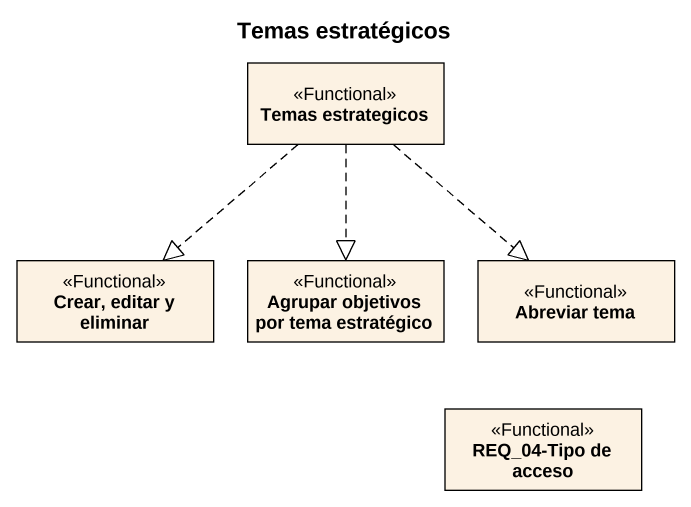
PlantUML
@startuml
title Temas estratégicos
hide circle
hide empty members
class "Temas estrategicos" as Temas_estrategicos <<Functional>>
class "Crear, editar y eliminar" as Crear_editar_y_eliminar <<Functional>>
class "Agrupar objetivos por tema estratégico" as Agrupar_objetivos_por_tema <<Functional>>
class "Abreviar tema" as Abreviar_tema <<Functional>>
class "REQ_04-Tipo de acceso" as REQ_04_Tipo_de_acceso <<Functional>>
Temas_estrategicos ..|> Crear_editar_y_eliminar
Temas_estrategicos ..|> Agrupar_objetivos_por_tema
Temas_estrategicos ..|> Abreviar_tema
@enduml
